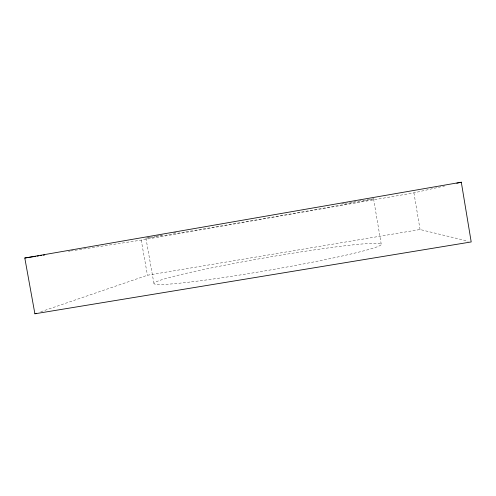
<?xml version="1.0" encoding="UTF-8"?>
<svg xmlns="http://www.w3.org/2000/svg" width="496" height="496" viewBox="0 0 496 496"><rect width="100%" height="100%" fill="white"/><g stroke="black" fill="none" stroke-linecap="round" stroke-linejoin="round"><path stroke-width="0.37" stroke-dasharray="2.48 1.86" d="M40.74 311.786L147.436 275.249L420.062 229.518L468.193 241.211M70.754 250.951L141.224 240.12L413.924 192.857L444.757 185.932M68.46 251.305L69.992 251.069M145.929 238.216L153.934 283.514M141.224 240.12L147.436 275.249M373.587 198.927L381.188 243.964M413.924 192.857L420.062 229.518M358.577 201.109A115.58 0.744 -9.8 0 1 276.929 216.337A115.58 0.744 -9.8 0 1 148.676 237.578M149.928 237.324A115.58 0.744 -9.8 0 1 155.527 236.251M156.302 236.108A115.58 0.744 -9.8 0 1 158.813 235.637M159.712 235.476A115.58 0.744 -9.8 0 1 162.558 234.949M173.65 232.934A115.58 0.744 -9.8 0 1 176.037 232.5M341.812 203.856A115.58 0.744 -9.8 0 1 344.429 203.422M345.284 203.279A115.58 0.744 -9.8 0 1 355.992 201.525M191.537 281.858A115.407 6.448 -9.8 0 0 378.894 246.103A115.407 6.448 -9.8 0 0 232.55 263.717A115.407 6.448 -9.8 0 0 191.537 281.858"/><path stroke-width="0.74" d="M34.894 313.788L471.2 241.943L461.305 182.212L24.8 258.019L34.894 313.788L36.351 313.286M456.791 183.229L461.305 182.212M24.8 258.019L35.526 256.37M37.057 256.134L38.589 255.899M40.12 255.663L41.652 255.428M43.183 255.192L44.714 254.956"/></g></svg>
